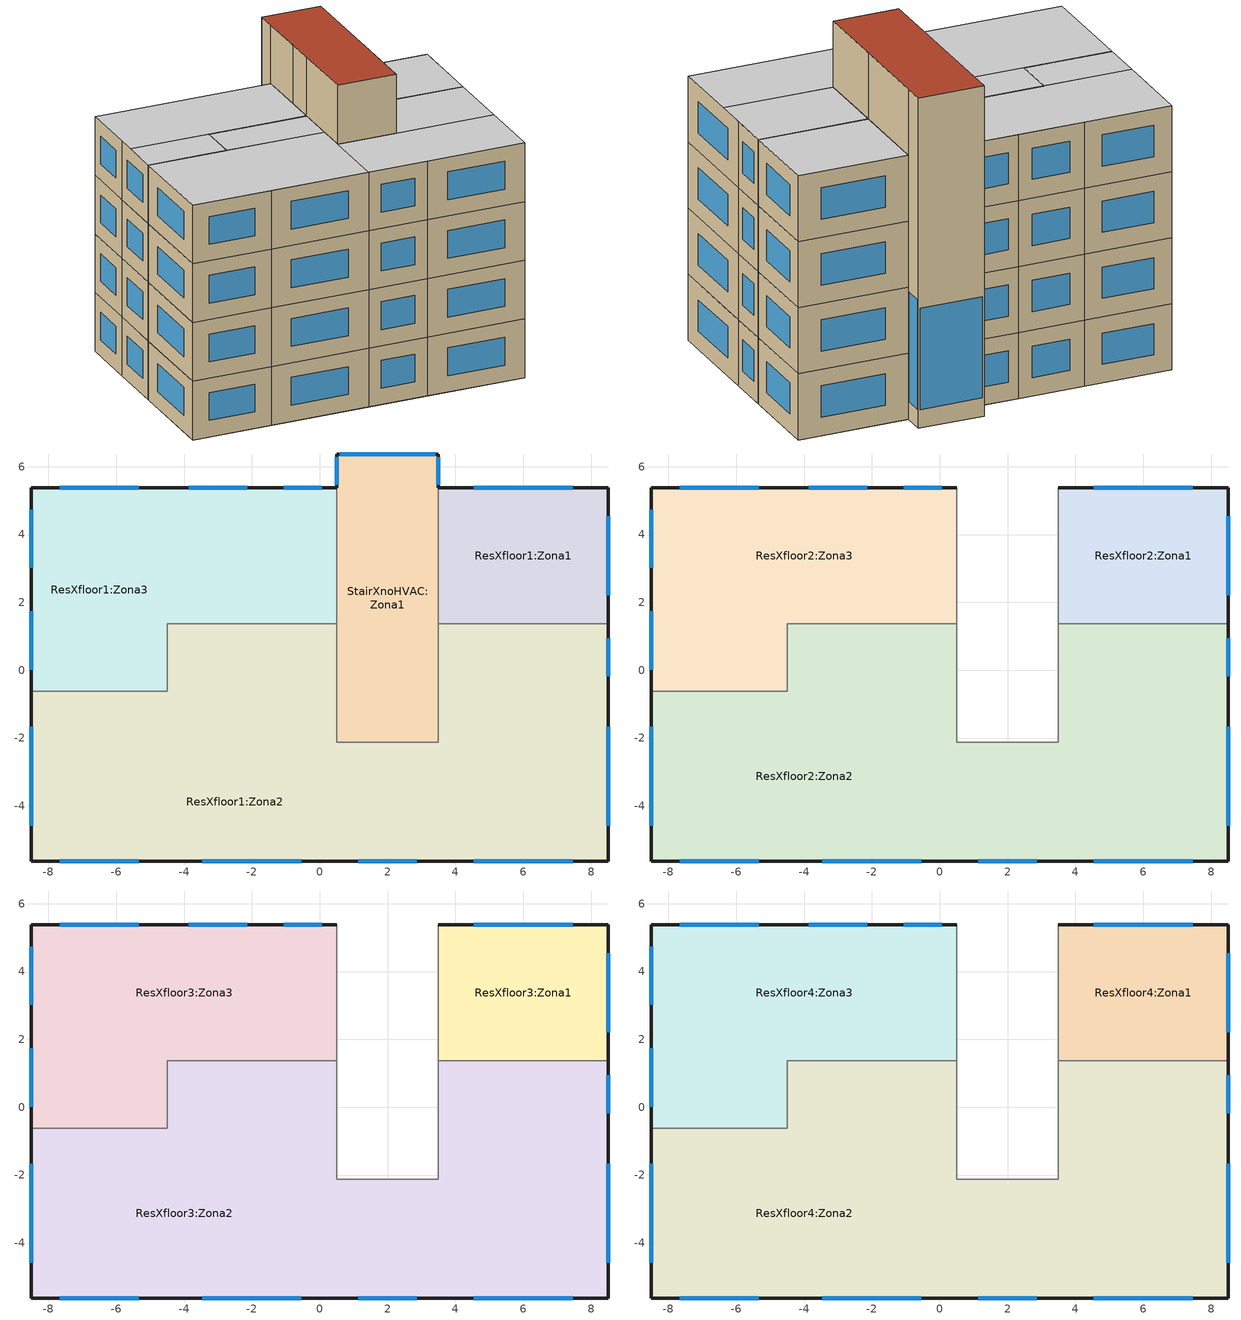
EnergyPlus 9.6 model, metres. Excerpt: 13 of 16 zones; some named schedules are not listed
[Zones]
ResXfloor1:Zona3
 floor adiabatic (Pavimento interno di progetto): 0.5,1.38 -4.5,1.38 -4.5,5.38 0.5,5.38 z0; -4.5,-0.62 -8.5,-0.62 -8.5,5.38 -4.5,5.38 z0
 wall outside (_wall_MOD): 0.5,5.38 -1.5,5.38 -4.5,5.38 -8.5,5.38 -8.5,2.38 -8.5,-0.62 z0:3
 wall to ResXfloor1:Zona2 (115mm single leaf brick (plastered both sides)): -8.5,-0.62 -6,-0.62 -4.5,-0.62 -4.5,1.38 -1.5,1.38 0.5,1.38 z0:3
 wall to StairXnoHVAC:Zona1 (Parete semi-esposta di progetto): 0.5,1.38 0.5,2.88 0.5,5.38 z0:3
 window (Dbl LoE (e2=.1) Clr 6mm/13mm Arg - 1001): 0.06,5.38 -1.06,5.38 / -2.14,5.38 -3.86,5.38 / -5.34,5.38 -7.66,5.38 / -8.5,4.74 -8.5,3.02 / -8.5,1.74 -8.5,0.02 z0.84:2.26
ResXfloor1:Zona2
 floor adiabatic (Pavimento interno di progetto): -4.5,-2.12 -8.5,-2.12 -8.5,-0.62 -4.5,-0.62 z0; 0.5,-2.12 -4.5,-2.12 -4.5,1.38 0.5,1.38 z0; 3.5,-5.62 -8.5,-5.62 -8.5,-2.12 3.5,-2.12 z0; 8.5,-5.62 3.5,-5.62 3.5,1.38 8.5,1.38 z0
 wall outside (_wall_MOD): -8.5,-0.62 -8.5,-5.62 -4.5,-5.62 0.5,-5.62 3.5,-5.62 8.5,-5.62 8.5,-0.62 8.5,1.38 z0:3
 wall to StairXnoHVAC:Zona1 (Parete semi-esposta di progetto): 3.5,1.38 3.5,-2.12 0.5,-2.12 0.5,1.38 z0:3
 wall to ResXfloor1:Zona1 (115mm single leaf brick (plastered both sides)): 8.5,1.38 3.5,1.38 z0:3
 window (Dbl LoE (e2=.1) Clr 6mm/13mm Arg - 1001): -8.5,-1.66 -8.5,-4.58 / -7.66,-5.62 -5.34,-5.62 / -3.46,-5.62 -0.54,-5.62 / 1.14,-5.62 2.86,-5.62 / 4.54,-5.62 7.46,-5.62 / 8.5,-4.58 8.5,-1.66 / 8.5,-0.18 8.5,0.94 z0.84:2.26
StairXnoHVAC:Zona1
 floor adiabatic (Pavimento interno di progetto): 3.5,-2.12 0.5,-2.12 0.5,6.38 3.5,6.38 z0
 wall outside (_wall_MOD): 3.5,5.38 3.5,6.38 0.5,6.38 0.5,5.38 z0:15
 wall to ResXfloor1:Zona1 (Parete semi-esposta di progetto_Rev): 3.5,1.38 3.5,5.38 z0:3
 wall to ResXfloor2:Zona3 (Parete semi-esposta di progetto_Rev): 0.5,5.38 0.5,2.88 0.5,1.38 z3:6
 wall to ResXfloor2:Zona2 (Parete semi-esposta di progetto_Rev): 0.5,1.38 0.5,-2.12 3.5,-2.12 3.5,1.38 z3:6
 wall to ResXfloor2:Zona1 (Parete semi-esposta di progetto_Rev): 3.5,1.38 3.5,5.38 z3:6
 wall to ResXfloor3:Zona3 (Parete semi-esposta di progetto_Rev): 0.5,5.38 0.5,2.88 0.5,1.38 z6:9
 wall to ResXfloor3:Zona2 (Parete semi-esposta di progetto_Rev): 0.5,1.38 0.5,-2.12 3.5,-2.12 3.5,1.38 z6:9
 wall to ResXfloor3:Zona1 (Parete semi-esposta di progetto_Rev): 3.5,1.38 3.5,5.38 z6:9
 wall to ResXfloor4:Zona3 (Parete semi-esposta di progetto_Rev): 0.5,5.38 0.5,2.88 0.5,1.38 z9:12
 wall to ResXfloor4:Zona2 (Parete semi-esposta di progetto_Rev): 0.5,1.38 0.5,-2.12 3.5,-2.12 3.5,1.38 z9:12
 wall to ResXfloor4:Zona1 (Parete semi-esposta di progetto_Rev): 3.5,1.38 3.5,5.38 z9:12
 wall to ResXfloor5:Zona3 (Parete semi-esposta di progetto_Rev): 0.5,5.38 0.5,2.88 0.5,1.38 z12:15
 wall to ResXfloor5:Zona2 (Parete semi-esposta di progetto_Rev): 0.5,1.38 0.5,-2.12 3.5,-2.12 3.5,1.38 z12:15
 wall to ResXfloor5:Zona1 (Parete semi-esposta di progetto_Rev): 3.5,1.38 3.5,5.38 z12:15
 window (Dbl LoE (e2=.1) Clr 6mm/13mm Arg - 1001): 3.5,5.47 3.5,6.28 z0.84:5.82
 window (Sgl Clr 6mm - 1002): 3.4,6.38 0.59,6.38 z0.84:5.43
 window (Trp LoE (e2=e5=.1) Clr 3mm/13mm Arg - 1003): 0.5,6.28 0.5,5.47 z0.84:5.82
 roof outside (_FlatRoof_mod): 0.5,-2.12 3.5,-2.12 3.5,6.38 0.5,6.38 z15
ResXfloor1:Zona1
 floor adiabatic (Pavimento interno di progetto): 8.5,1.38 3.5,1.38 3.5,5.38 8.5,5.38 z0
 wall outside (_wall_MOD): 8.5,1.38 8.5,5.38 3.5,5.38 z0:3
 window (Dbl LoE (e2=.1) Clr 6mm/13mm Arg - 1001): 8.5,2.21 8.5,4.54 / 7.46,5.38 4.54,5.38 z0.84:2.26
ResXfloor2:Zona3
 floor to ResXfloor1:Zona3 (Pavimento interno di progetto_Reversed_Rev): -4.5,-0.62 -8.5,-0.62 -8.5,1.38 -4.5,1.38 z3; 0.5,1.38 -8.5,1.38 -8.5,5.38 0.5,5.38 z3
 wall outside (_wall_MOD): 0.5,5.38 -1.5,5.38 -4.5,5.38 -8.5,5.38 -8.5,2.38 -8.5,-0.62 z3:6
 wall to ResXfloor2:Zona2 (115mm single leaf brick (plastered both sides)): -8.5,-0.62 -6,-0.62 -4.5,-0.62 -4.5,1.38 -1.5,1.38 0.5,1.38 z3:6
 window (Dbl LoE (e2=.1) Clr 6mm/13mm Arg - 1001): 0.06,5.38 -1.06,5.38 / -2.14,5.38 -3.86,5.38 / -5.34,5.38 -7.66,5.38 / -8.5,4.74 -8.5,3.02 / -8.5,1.74 -8.5,0.02 z3.84:5.26
ResXfloor2:Zona2
 floor to ResXfloor1:Zona2 (Pavimento interno di progetto_Reversed_Rev): 8.5,-2.12 3.5,-2.12 3.5,1.38 8.5,1.38 z3; 8.5,-5.62 0.5,-5.62 0.5,-2.12 8.5,-2.12 z3; 0.5,-0.62 -4.5,-0.62 -4.5,1.38 0.5,1.38 z3; 0.5,-5.62 -8.5,-5.62 -8.5,-0.62 0.5,-0.62 z3
 wall outside (_wall_MOD): -8.5,-0.62 -8.5,-5.62 -4.5,-5.62 0.5,-5.62 3.5,-5.62 8.5,-5.62 8.5,-0.62 8.5,1.38 z3:6
 wall to ResXfloor2:Zona1 (115mm single leaf brick (plastered both sides)): 8.5,1.38 3.5,1.38 z3:6
 window (Dbl LoE (e2=.1) Clr 6mm/13mm Arg - 1001): -8.5,-1.66 -8.5,-4.58 / -7.66,-5.62 -5.34,-5.62 / -3.46,-5.62 -0.54,-5.62 / 1.14,-5.62 2.86,-5.62 / 4.54,-5.62 7.46,-5.62 / 8.5,-4.58 8.5,-1.66 / 8.5,-0.18 8.5,0.94 z3.84:5.26
ResXfloor2:Zona1
 floor to ResXfloor1:Zona1 (Pavimento interno di progetto_Reversed_Rev): 8.5,1.38 3.5,1.38 3.5,5.38 8.5,5.38 z3
 wall outside (_wall_MOD): 8.5,1.38 8.5,5.38 3.5,5.38 z3:6
 window (Dbl LoE (e2=.1) Clr 6mm/13mm Arg - 1001): 8.5,2.21 8.5,4.54 / 7.46,5.38 4.54,5.38 z3.84:5.26
ResXfloor3:Zona3
 floor to ResXfloor2:Zona3 (Pavimento interno di progetto_Reversed_Rev): -4.5,-0.62 -8.5,-0.62 -8.5,1.38 -4.5,1.38 z6; 0.5,1.38 -8.5,1.38 -8.5,5.38 0.5,5.38 z6
 wall outside (_wall_MOD): 0.5,5.38 -1.5,5.38 -4.5,5.38 -8.5,5.38 -8.5,2.38 -8.5,-0.62 z6:9
 wall to ResXfloor3:Zona2 (115mm single leaf brick (plastered both sides)): -8.5,-0.62 -6,-0.62 -4.5,-0.62 -4.5,1.38 -1.5,1.38 0.5,1.38 z6:9
 window (Dbl LoE (e2=.1) Clr 6mm/13mm Arg - 1001): 0.06,5.38 -1.06,5.38 / -2.14,5.38 -3.86,5.38 / -5.34,5.38 -7.66,5.38 / -8.5,4.74 -8.5,3.02 / -8.5,1.74 -8.5,0.02 z6.84:8.26
ResXfloor3:Zona2
 floor to ResXfloor2:Zona2 (Pavimento interno di progetto_Reversed_Rev): 8.5,-2.12 3.5,-2.12 3.5,1.38 8.5,1.38 z6; 8.5,-5.62 0.5,-5.62 0.5,-2.12 8.5,-2.12 z6; 0.5,-0.62 -4.5,-0.62 -4.5,1.38 0.5,1.38 z6; 0.5,-5.62 -8.5,-5.62 -8.5,-0.62 0.5,-0.62 z6
 wall outside (_wall_MOD): -8.5,-0.62 -8.5,-5.62 -4.5,-5.62 0.5,-5.62 3.5,-5.62 8.5,-5.62 8.5,-0.62 8.5,1.38 z6:9
 wall to ResXfloor3:Zona1 (115mm single leaf brick (plastered both sides)): 8.5,1.38 3.5,1.38 z6:9
 window (Dbl LoE (e2=.1) Clr 6mm/13mm Arg - 1001): -8.5,-1.66 -8.5,-4.58 / -7.66,-5.62 -5.34,-5.62 / -3.46,-5.62 -0.54,-5.62 / 1.14,-5.62 2.86,-5.62 / 4.54,-5.62 7.46,-5.62 / 8.5,-4.58 8.5,-1.66 / 8.5,-0.18 8.5,0.94 z6.84:8.26
ResXfloor3:Zona1
 floor to ResXfloor2:Zona1 (Pavimento interno di progetto_Reversed_Rev): 8.5,1.38 3.5,1.38 3.5,5.38 8.5,5.38 z6
 wall outside (_wall_MOD): 8.5,1.38 8.5,5.38 3.5,5.38 z6:9
 window (Dbl LoE (e2=.1) Clr 6mm/13mm Arg - 1001): 8.5,2.21 8.5,4.54 / 7.46,5.38 4.54,5.38 z6.84:8.26
ResXfloor4:Zona3
 floor to ResXfloor3:Zona3 (Pavimento interno di progetto_Reversed_Rev): -4.5,-0.62 -8.5,-0.62 -8.5,1.38 -4.5,1.38 z9; 0.5,1.38 -8.5,1.38 -8.5,5.38 0.5,5.38 z9
 wall outside (_wall_MOD): 0.5,5.38 -1.5,5.38 -4.5,5.38 -8.5,5.38 -8.5,2.38 -8.5,-0.62 z9:12
 wall to ResXfloor4:Zona2 (115mm single leaf brick (plastered both sides)): -8.5,-0.62 -6,-0.62 -4.5,-0.62 -4.5,1.38 -1.5,1.38 0.5,1.38 z9:12
 window (Dbl LoE (e2=.1) Clr 6mm/13mm Arg - 1001): 0.06,5.38 -1.06,5.38 / -2.14,5.38 -3.86,5.38 / -5.34,5.38 -7.66,5.38 / -8.5,4.74 -8.5,3.02 / -8.5,1.74 -8.5,0.02 z9.84:11.26
 ceiling to ResXfloor5:Zona3 (Pavimento interno di progetto_Reversed): -8.5,-0.62 -4.5,-0.62 -4.5,1.38 -8.5,1.38 z12; -8.5,1.38 0.5,1.38 0.5,5.38 -8.5,5.38 z12
ResXfloor4:Zona2
 floor to ResXfloor3:Zona2 (Pavimento interno di progetto_Reversed_Rev): 8.5,-2.12 3.5,-2.12 3.5,1.38 8.5,1.38 z9; 8.5,-5.62 0.5,-5.62 0.5,-2.12 8.5,-2.12 z9; 0.5,-0.62 -4.5,-0.62 -4.5,1.38 0.5,1.38 z9; 0.5,-5.62 -8.5,-5.62 -8.5,-0.62 0.5,-0.62 z9
 wall outside (_wall_MOD): -8.5,-0.62 -8.5,-5.62 -4.5,-5.62 0.5,-5.62 3.5,-5.62 8.5,-5.62 8.5,-0.62 8.5,1.38 z9:12
 wall to ResXfloor4:Zona1 (115mm single leaf brick (plastered both sides)): 8.5,1.38 3.5,1.38 z9:12
 window (Dbl LoE (e2=.1) Clr 6mm/13mm Arg - 1001): -8.5,-1.66 -8.5,-4.58 / -7.66,-5.62 -5.34,-5.62 / -3.46,-5.62 -0.54,-5.62 / 1.14,-5.62 2.86,-5.62 / 4.54,-5.62 7.46,-5.62 / 8.5,-4.58 8.5,-1.66 / 8.5,-0.18 8.5,0.94 z9.84:11.26
 ceiling to ResXfloor5:Zona2 (Pavimento interno di progetto_Reversed): 3.5,-2.12 8.5,-2.12 8.5,1.38 3.5,1.38 z12; 0.5,-5.62 8.5,-5.62 8.5,-2.12 0.5,-2.12 z12; -4.5,-0.62 0.5,-0.62 0.5,1.38 -4.5,1.38 z12; -8.5,-5.62 0.5,-5.62 0.5,-0.62 -8.5,-0.62 z12
ResXfloor4:Zona1
 floor to ResXfloor3:Zona1 (Pavimento interno di progetto_Reversed_Rev): 8.5,1.38 3.5,1.38 3.5,5.38 8.5,5.38 z9
 wall outside (_wall_MOD): 8.5,1.38 8.5,5.38 3.5,5.38 z9:12
 window (Dbl LoE (e2=.1) Clr 6mm/13mm Arg - 1001): 8.5,2.21 8.5,4.54 / 7.46,5.38 4.54,5.38 z9.84:11.26
 ceiling to ResXfloor5:Zona1 (Pavimento interno di progetto_Reversed): 3.5,1.38 8.5,1.38 8.5,5.38 3.5,5.38 z12
shading: 0.5,5.38 3.5,5.38 3.5,6.38 0.5,6.38 z0; -8.5,-5.62 8.5,-5.62 8.5,5.38 -8.5,5.38 z0
[Site:Location]
Senza titolo (01-01:31-12)  (01-01:31-12): Latitude {deg}=45.22; Longitude {deg}=7.65; Time Zone {hr}=1; Elevation {m}=287
[Site:GroundTemperature:BuildingSurface]
18, 18, 18, 18, 18, 18, 18, 18, 18, 18, 18, 18
[Site:GroundTemperature:Deep]
14, 14, 14, 14, 14, 14, 14, 14, 14, 14, 14, 14
[Site:GroundTemperature:Shallow]
14, 14, 14, 14, 14, 14, 14, 14, 14, 14, 14, 14
[Site:GroundTemperature:FCfactorMethod]
1.99, 1.11, 2.67, 5.12, 11.52, 16.46, 19.79, 20.81, 19.08, 15.24, 10.12, 5.36
[Site:GroundReflectance]
0.2, 0.2, 0.2, 0.2, 0.2, 0.2, 0.2, 0.2, 0.2, 0.2, 0.2, 0.2
[Site:GroundReflectance:SnowModifier]
2, 2
[SizingPeriod:DesignDay] Day of Month=15; Day Type=SummerDesignDay; Humidity Condition Type=WetBulb; Barometric Pressure {Pa}=97924.4; Wind Speed {m/s}=0; Wind Direction {deg}=0; Rain Indicator=No; Snow Indicator=No; Daylight Saving Time Indicator=Yes; Solar Model Indicator=ASHRAEClearSky; Sky Clearness=0.98
Name | Month | Maximum Dry-Bulb Temperature {C} | Daily Dry-Bulb Temperature Range {deltaC} | Wetbulb or DewPoint at Maximum Dry-Bulb {C}
Summer Design Day in Senza titolo (01-01:31-12) Giu | 6 | 31.8 | 11.1 | 22.9
Summer Design Day in Senza titolo (01-01:31-12) Lug | 7 | 32.1 | 11 | 22.8
Summer Design Day in Senza titolo (01-01:31-12) Ago | 8 | 32.8 | 11.5 | 23.5
Summer Design Day in Senza titolo (01-01:31-12) Set | 9 | 29 | 11.5 | 20.2
[Building]
Building: North Axis {deg}=0; Terrain=Suburbs; Loads Convergence Tolerance Value {W}=.04; Temperature Convergence Tolerance Value {deltaC}=.4; Solar Distribution=FullExterior; Maximum Number of Warmup Days=25; Minimum Number of Warmup Days=6
[Material:NoMass]
9_RVAL_4: Roughness=Rough; Thermal Resistance {m2-K/W}=.18; Thermal Absorptance=0.9; Solar Absorptance=0.7; Visible Absorptance=0.7
[Construction]
Pavimento interno di progetto; Pavimento interno di progetto_Reversed; Pavimento interno di progetto_Reversed_Rev; Massa interna di progetto: Cast Concrete (Dense)_.1
115mm single leaf brick (plastered both sides): Gypsum Plastering_.013, Brickwork Inner_.115, Gypsum Plastering_.013
Parete semi-esposta di progetto: Brickwork Outer_.1, XPS Extruded Polystyrene  - CO2 Blowing_.0795, Concrete Block (Medium)_.1, Gypsum Plastering_.013
Parete semi-esposta di progetto_Rev: Gypsum Plastering_.013, Concrete Block (Medium)_.1, XPS Extruded Polystyrene  - CO2 Blowing_.0795, Brickwork Outer_.1
_wall_MOD: Cement/plaster/mortar - cement plaster sand aggregate_.015, _Insulation_.0001, Brick_.06, 9_RVAL_4, Concrete Block (Medium)_.13, Gypsum Plastering_.015
_FlatRoof_mod: Asphalt 1_.01, MW Glass Wool (rolls)_.0001, Cement/plaster/mortar - cement plaster_.04, Concrete cast - dense reinforced_.2, Plasterboard_.013
Dbl LoE (e2=.1) Clr 6mm/13mm Arg - 1001: 42, 1004, 3
Dbl LoE (e2=.1) Clr 6mm/13mm Arg - 2001: 20002, 42, 1004, 3
Sgl Clr 6mm - 1002: 3
Trp LoE (e2=e5=.1) Clr 3mm/13mm Arg - 1003: 40, 1004, 2, 1004, 41
Trp LoE (e2=e5=.1) Clr 3mm/13mm Arg - 2003: 40, 1004, 2, 1004, 41, 20002
[WindowMaterial:Gas]
1004: Gas Type=Argon; Thickness {m}=.013
[WindowMaterial:Glazing] Optical Data Type=SpectralAverage; Infrared Transmittance at Normal Incidence=0; Conductivity {W/m-K}=.9; Dirt Correction Factor for Solar and Visible Transmittance=1
Name | Thickness {m} | Solar Transmittance at Normal Incidence | Front Side Solar Reflectance at Normal Incidence | Back Side Solar Reflectance at Normal Incidence | Visible Transmittance at Normal Incidence | Front Side Visible Reflectance at Normal Incidence | Back Side Visible Reflectance at Normal Incidence | Front Side Infrared Hemispherical Emissivity | Back Side Infrared Hemispherical Emissivity
2 | .003 | .837 | .075 | .075 | .898 | .081 | .081 | .84 | .84
3 | .006 | .775 | .071 | .071 | .881 | .08 | .08 | .84 | .84
40 | .003 | .63 | .19 | .22 | .85 | .056 | .079 | .84 | .1
41 | .003 | .63 | .22 | .19 | .85 | .079 | .056 | .1 | .84
42 | .006 | .6 | .17 | .22 | .84 | .055 | .078 | .84 | .1
[WindowMaterial:Blind]
20002: Slat Orientation=Horizontal; Slat Width {m}=0.025; Slat Separation {m}=0.01875; Slat Thickness {m}=0.001; Slat Angle {deg}=45; Slat Conductivity {W/m-K}=0.9; Slat Beam Solar Transmittance=0; Front Side Slat Beam Solar Reflectance=0.5; Back Side Slat Beam Solar Reflectance=0.5; Slat Diffuse Solar Transmittance=0; Front Side Slat Diffuse Solar Reflectance=0.5; Back Side Slat Diffuse Solar Reflectance=0.5; Slat Beam Visible Transmittance=0; Front Side Slat Beam Visible Reflectance=0.5; Back Side Slat Beam Visible Reflectance=0.5; Slat Diffuse Visible Transmittance=0; Front Side Slat Diffuse Visible Reflectance=0.5; Back Side Slat Diffuse Visible Reflectance=0.5; Slat Infrared Hemispherical Transmittance=0; Front Side Slat Infrared Hemispherical Emissivity=0.9; Back Side Slat Infrared Hemispherical Emissivity=0.9; Blind to Glass Distance {m}=0.05; Blind Top Opening Multiplier=0.5; Blind Bottom Opening Multiplier=0.5; Blind Left Side Opening Multiplier=0.5; Blind Right Side Opening Multiplier=0.5; Minimum Slat Angle {deg}=0; Maximum Slat Angle {deg}=180
[Material] Roughness=Rough
Name | Thickness {m} | Conductivity {W/m-K} | Density {kg/m3} | Specific Heat {J/kg-K} | Thermal Absorptance | Solar Absorptance | Visible Absorptance
Cast Concrete (Dense)_.1 | .1 | 1.4 | 2100 | 840 | 0.9 | 0.6 | 0.6
Gypsum Plastering_.013 | .013 | 0.4 | 1000 | 1000 | 0.9 | 0.5 | 0.5
Brickwork Inner_.115 | .115 | 0.62 | 1700 | 800 | 0.9 | 0.7 | 0.7
Brickwork Outer_.1 | .1 | 0.84 | 1700 | 800 | 0.9 | 0.7 | 0.7
XPS Extruded Polystyrene  - CO2 Blowing_.0795 | .0795 | 0.034 | 35 | 1400 | 0.9 | 0.6 | 0.6
Concrete Block (Medium)_.1 | .1 | 0.51 | 1400 | 1000 | 0.9 | 0.6 | 0.6
Cement/plaster/mortar - cement plaster sand aggregate_.015 | .015 | 0.72 | 1860 | 840 | 0.9 | 0.6 | 0.6
_Insulation_.0001 | .0001 | .04 | 15 | 1400 | .9 | .6 | .6
Brick_.06 | .06 | 0.72 | 1920 | 840 | 0.9 | 0.6 | 0.6
Concrete Block (Medium)_.13 | .13 | 0.51 | 1400 | 1000 | 0.9 | 0.6 | 0.6
Gypsum Plastering_.015 | .015 | 0.4 | 1000 | 1000 | 0.9 | 0.5 | 0.5
Asphalt 1_.01 | .01 | 0.7 | 2100 | 1000 | 0.9 | 0.85 | 0.9
MW Glass Wool (rolls)_.0001 | .0001 | 0.04 | 12 | 840 | 0.9 | 0.6 | 0.6
Cement/plaster/mortar - cement plaster_.04 | .04 | 0.72 | 1760 | 840 | 0.9 | 0.6 | 0.6
Concrete cast - dense reinforced_.2 | .2 | 1.9 | 2300 | 840 | 0.9 | 0.6 | 0.6
Plasterboard_.013 | .013 | 0.25 | 2800 | 896 | 0.9 | 0.5 | 0.5
[WindowShadingControl] Schedule=Summer (Northern Hemisphere); Shading Control Is Scheduled=Yes; Glare Control Is Active=No; Type of Slat Angle Control for Blinds=FixedSlatAngle; Multiple Surface Control Type=Group
Name | Zone | Shading Type | Construction with Shading | Shading Control Type | Setpoint {W/m2, W or deg C} | Setpoint 2 {W/m2 or deg C} | Fenestration Surface 1 | Fenestration Surface 2 | Fenestration Surface 3 | Fenestration Surface 4 | Fenestration Surface 5 | Fenestration Surface 6 | Fenestration Surface 7
11001 | ResXfloor1:Zona3 | ExteriorBlind | Dbl LoE (e2=.1) Clr 6mm/13mm Arg - 2001 | OnIfHighOutdoorAirTempAndHighHorizontalSolar | 24 | 120 | ResXfloor1:Zona3_Wall_7_0_0_0_0_0_Win | ResXfloor1:Zona3_Wall_8_0_0_0_0_0_Win | ResXfloor1:Zona3_Wall_9_0_0_0_0_0_Win | ResXfloor1:Zona3_Wall_10_0_0_0_0_0_Win | ResXfloor1:Zona3_Wall_11_0_0_0_0_0_Win
21001 | ResXfloor1:Zona2 | ExteriorBlind | Dbl LoE (e2=.1) Clr 6mm/13mm Arg - 2001 | OnIfHighOutdoorAirTempAndHighHorizontalSolar | 24 | 120 | ResXfloor1:Zona2_Wall_8_0_0_0_0_0_Win | ResXfloor1:Zona2_Wall_9_0_0_0_0_0_Win | ResXfloor1:Zona2_Wall_10_0_0_0_0_0_Win | ResXfloor1:Zona2_Wall_11_0_0_0_0_0_Win | ResXfloor1:Zona2_Wall_12_0_0_0_0_0_Win | ResXfloor1:Zona2_Wall_13_0_0_0_0_0_Win | ResXfloor1:Zona2_Wall_14_0_0_0_0_0_Win
31001 | ResXfloor1:Zona1 | ExteriorBlind | Dbl LoE (e2=.1) Clr 6mm/13mm Arg - 2001 | OnIfHighOutdoorAirTempAndHighHorizontalSolar | 24 | 120 | ResXfloor1:Zona1_Wall_2_0_0_0_0_0_Win | ResXfloor1:Zona1_Wall_3_0_0_0_0_0_Win
41001 | ResXfloor2:Zona3 | ExteriorBlind | Dbl LoE (e2=.1) Clr 6mm/13mm Arg - 2001 | OnIfHighOutdoorAirTempAndHighHorizontalSolar | 24 | 120 | ResXfloor2:Zona3_Wall_7_0_0_0_0_0_Win | ResXfloor2:Zona3_Wall_8_0_0_0_0_0_Win | ResXfloor2:Zona3_Wall_9_0_0_0_0_0_Win | ResXfloor2:Zona3_Wall_10_0_0_0_0_0_Win | ResXfloor2:Zona3_Wall_11_0_0_0_0_0_Win
51001 | ResXfloor2:Zona2 | ExteriorBlind | Dbl LoE (e2=.1) Clr 6mm/13mm Arg - 2001 | OnIfHighOutdoorAirTempAndHighHorizontalSolar | 24 | 120 | ResXfloor2:Zona2_Wall_8_0_0_0_0_0_Win | ResXfloor2:Zona2_Wall_9_0_0_0_0_0_Win | ResXfloor2:Zona2_Wall_10_0_0_0_0_0_Win | ResXfloor2:Zona2_Wall_11_0_0_0_0_0_Win | ResXfloor2:Zona2_Wall_12_0_0_0_0_0_Win | ResXfloor2:Zona2_Wall_13_0_0_0_0_0_Win | ResXfloor2:Zona2_Wall_14_0_0_0_0_0_Win
61001 | ResXfloor2:Zona1 | ExteriorBlind | Dbl LoE (e2=.1) Clr 6mm/13mm Arg - 2001 | OnIfHighOutdoorAirTempAndHighHorizontalSolar | 24 | 120 | ResXfloor2:Zona1_Wall_2_0_0_0_0_0_Win | ResXfloor2:Zona1_Wall_3_0_0_0_0_0_Win
71001 | ResXfloor3:Zona3 | ExteriorBlind | Dbl LoE (e2=.1) Clr 6mm/13mm Arg - 2001 | OnIfHighOutdoorAirTempAndHighHorizontalSolar | 24 | 120 | ResXfloor3:Zona3_Wall_7_0_0_0_0_0_Win | ResXfloor3:Zona3_Wall_8_0_0_0_0_0_Win | ResXfloor3:Zona3_Wall_9_0_0_0_0_0_Win | ResXfloor3:Zona3_Wall_10_0_0_0_0_0_Win | ResXfloor3:Zona3_Wall_11_0_0_0_0_0_Win
81001 | ResXfloor3:Zona2 | ExteriorBlind | Dbl LoE (e2=.1) Clr 6mm/13mm Arg - 2001 | OnIfHighOutdoorAirTempAndHighHorizontalSolar | 24 | 120 | ResXfloor3:Zona2_Wall_8_0_0_0_0_0_Win | ResXfloor3:Zona2_Wall_9_0_0_0_0_0_Win | ResXfloor3:Zona2_Wall_10_0_0_0_0_0_Win | ResXfloor3:Zona2_Wall_11_0_0_0_0_0_Win | ResXfloor3:Zona2_Wall_12_0_0_0_0_0_Win | ResXfloor3:Zona2_Wall_13_0_0_0_0_0_Win | ResXfloor3:Zona2_Wall_14_0_0_0_0_0_Win
91001 | ResXfloor3:Zona1 | ExteriorBlind | Dbl LoE (e2=.1) Clr 6mm/13mm Arg - 2001 | OnIfHighOutdoorAirTempAndHighHorizontalSolar | 24 | 120 | ResXfloor3:Zona1_Wall_2_0_0_0_0_0_Win | ResXfloor3:Zona1_Wall_3_0_0_0_0_0_Win
101001 | ResXfloor4:Zona3 | ExteriorBlind | Dbl LoE (e2=.1) Clr 6mm/13mm Arg - 2001 | OnIfHighOutdoorAirTempAndHighHorizontalSolar | 24 | 120 | ResXfloor4:Zona3_Wall_7_0_0_0_0_0_Win | ResXfloor4:Zona3_Wall_8_0_0_0_0_0_Win | ResXfloor4:Zona3_Wall_9_0_0_0_0_0_Win | ResXfloor4:Zona3_Wall_10_0_0_0_0_0_Win | ResXfloor4:Zona3_Wall_11_0_0_0_0_0_Win
111001 | ResXfloor4:Zona2 | ExteriorBlind | Dbl LoE (e2=.1) Clr 6mm/13mm Arg - 2001 | OnIfHighOutdoorAirTempAndHighHorizontalSolar | 24 | 120 | ResXfloor4:Zona2_Wall_8_0_0_0_0_0_Win | ResXfloor4:Zona2_Wall_9_0_0_0_0_0_Win | ResXfloor4:Zona2_Wall_10_0_0_0_0_0_Win | ResXfloor4:Zona2_Wall_11_0_0_0_0_0_Win | ResXfloor4:Zona2_Wall_12_0_0_0_0_0_Win | ResXfloor4:Zona2_Wall_13_0_0_0_0_0_Win | ResXfloor4:Zona2_Wall_14_0_0_0_0_0_Win
121001 | ResXfloor4:Zona1 | ExteriorBlind | Dbl LoE (e2=.1) Clr 6mm/13mm Arg - 2001 | OnIfHighOutdoorAirTempAndHighHorizontalSolar | 24 | 120 | ResXfloor4:Zona1_Wall_2_0_0_0_0_0_Win | ResXfloor4:Zona1_Wall_3_0_0_0_0_0_Win
161001 | StairXnoHVAC:Zona1 | ExteriorBlind | Dbl LoE (e2=.1) Clr 6mm/13mm Arg - 2001 | OnIfHighOutdoorAirTempAndHighHorizontalSolar | 24 | 120 | StairXnoHVAC:Zona1_Wall_2_0_0_0_0_0_Win
11003 | StairXnoHVAC:Zona1 | InteriorBlind | Trp LoE (e2=e5=.1) Clr 3mm/13mm Arg - 2003 | OnIfScheduleAllows |  | 0 | StairXnoHVAC:Zona1_Wall_4_0_0_0_0_0_Win
[Zone] Type=1; Multiplier=1; Zone Inside Convection Algorithm=TARP
Name | Volume {m3} | Floor Area {m2} | Part of Total Floor Area
ResXfloor1:Zona3; ResXfloor2:Zona3; ResXfloor3:Zona3; ResXfloor4:Zona3 | 131.9602 | 43.9867 | Yes
ResXfloor1:Zona2; ResXfloor2:Zona2; ResXfloor3:Zona2; ResXfloor4:Zona2 | 301.5398 | 100.5133 | Yes
ResXfloor1:Zona1; ResXfloor2:Zona1; ResXfloor3:Zona1; ResXfloor4:Zona1 | 60 | 20 | Yes
StairXnoHVAC:Zona1 | 382.5 | 25.5 | No
[ZoneContaminantSourceAndSink:Generic:Constant] Design Generation Rate {m3/s}=.000001; Design Removal Coefficient {m3/s}=0
Name | Zone | Generation Schedule | Removal Schedule
ResXfloor1:Zona3 Contaminant | ResXfloor1:Zona3 | _EN16798-1_RES_OCC | _EN16798-1_RES_OCC
ResXfloor1:Zona2 Contaminant | ResXfloor1:Zona2 | _EN16798-1_RES_OCC | _EN16798-1_RES_OCC
ResXfloor1:Zona1 Contaminant | ResXfloor1:Zona1 | _EN16798-1_RES_OCC | _EN16798-1_RES_OCC
ResXfloor2:Zona3 Contaminant | ResXfloor2:Zona3 | _EN16798-1_RES_OCC | _EN16798-1_RES_OCC
ResXfloor2:Zona2 Contaminant | ResXfloor2:Zona2 | _EN16798-1_RES_OCC | _EN16798-1_RES_OCC
ResXfloor2:Zona1 Contaminant | ResXfloor2:Zona1 | _EN16798-1_RES_OCC | _EN16798-1_RES_OCC
ResXfloor3:Zona3 Contaminant | ResXfloor3:Zona3 | _EN16798-1_RES_OCC | _EN16798-1_RES_OCC
ResXfloor3:Zona2 Contaminant | ResXfloor3:Zona2 | _EN16798-1_RES_OCC | _EN16798-1_RES_OCC
ResXfloor3:Zona1 Contaminant | ResXfloor3:Zona1 | _EN16798-1_RES_OCC | _EN16798-1_RES_OCC
ResXfloor4:Zona3 Contaminant | ResXfloor4:Zona3 | _EN16798-1_RES_OCC | _EN16798-1_RES_OCC
ResXfloor4:Zona2 Contaminant | ResXfloor4:Zona2 | _EN16798-1_RES_OCC | _EN16798-1_RES_OCC
ResXfloor4:Zona1 Contaminant | ResXfloor4:Zona1 | _EN16798-1_RES_OCC | _EN16798-1_RES_OCC
StairXnoHVAC:Zona1 Contaminant | StairXnoHVAC:Zona1 | Off 24/7 | Off 24/7
[PEOPLE] Number of People Schedule=_EN16798-1_RES_OCC; Number of People Calculation Method=People/Area; People per Floor Area {person/m2}=.0188; Fraction Radiant=.3; Sensible Heat Fraction=AutoCalculate; Carbon Dioxide Generation Rate {m3/s-W}=3.82e-08; Enable ASHRAE 55 Comfort Warnings=No; Mean Radiant Temperature Calculation Type=ZoneAveraged; Work Efficiency Schedule=Work efficiency; Clothing Insulation Calculation Method=ClothingInsulationSchedule; Air Velocity Schedule=Default Air Velocity for Comfort Calculations; Thermal Comfort Model 1 Type=Fanger; Thermal Comfort Model 2 Type=AdaptiveCEN15251
Name | Zone or ZoneList or Space or SpaceList | Activity Level Schedule | Clothing Insulation Schedule
People ResXfloor1:Zona3 | ResXfloor1:Zona3 | Activity Schedule 1229 | Clothing Schedule 1229
People ResXfloor1:Zona2 | ResXfloor1:Zona2 | Activity Schedule 1244 | Clothing Schedule 1244
People ResXfloor1:Zona1 | ResXfloor1:Zona1 | Activity Schedule 1263 | Clothing Schedule 1263
People ResXfloor2:Zona3 | ResXfloor2:Zona3 | Activity Schedule 1302 | Clothing Schedule 1302
People ResXfloor2:Zona2 | ResXfloor2:Zona2 | Activity Schedule 1317 | Clothing Schedule 1317
People ResXfloor2:Zona1 | ResXfloor2:Zona1 | Activity Schedule 1336 | Clothing Schedule 1336
People ResXfloor3:Zona3 | ResXfloor3:Zona3 | Activity Schedule 1375 | Clothing Schedule 1375
People ResXfloor3:Zona2 | ResXfloor3:Zona2 | Activity Schedule 1390 | Clothing Schedule 1390
People ResXfloor3:Zona1 | ResXfloor3:Zona1 | Activity Schedule 1409 | Clothing Schedule 1409
People ResXfloor4:Zona3 | ResXfloor4:Zona3 | Activity Schedule 1448 | Clothing Schedule 1448
People ResXfloor4:Zona2 | ResXfloor4:Zona2 | Activity Schedule 1463 | Clothing Schedule 1463
People ResXfloor4:Zona1 | ResXfloor4:Zona1 | Activity Schedule 1482 | Clothing Schedule 1482
[Lights] Schedule=_EN16798-1_RES_light; Design Level Calculation Method=Watts/Area; Watts per Zone Floor Area {W/m2}=3; Return Air Fraction=0; Fraction Radiant=.42; Fraction Visible=.18; Fraction Replaceable=1
Name | Zone or ZoneList or Space or SpaceList
ResXfloor1:Zona3 General lighting | ResXfloor1:Zona3
ResXfloor1:Zona2 General lighting | ResXfloor1:Zona2
ResXfloor1:Zona1 General lighting | ResXfloor1:Zona1
ResXfloor2:Zona3 General lighting | ResXfloor2:Zona3
ResXfloor2:Zona2 General lighting | ResXfloor2:Zona2
ResXfloor2:Zona1 General lighting | ResXfloor2:Zona1
ResXfloor3:Zona3 General lighting | ResXfloor3:Zona3
ResXfloor3:Zona2 General lighting | ResXfloor3:Zona2
ResXfloor3:Zona1 General lighting | ResXfloor3:Zona1
ResXfloor4:Zona3 General lighting | ResXfloor4:Zona3
ResXfloor4:Zona2 General lighting | ResXfloor4:Zona2
ResXfloor4:Zona1 General lighting | ResXfloor4:Zona1
[OtherEquipment] Fuel Type=Electricity; Schedule=_EN16798-1_RES_Appliances; Design Level Calculation Method=Watts/Area; Power per Zone Floor Area {W/m2}=3; Fraction Latent=0; Fraction Radiant=.2; Fraction Lost=0; Carbon Dioxide Generation Rate {m3/s-W}=0
Name | Zone or ZoneList or Space or SpaceList
ResXfloor1:Zona3 Miscellaneous gain | ResXfloor1:Zona3
ResXfloor1:Zona2 Miscellaneous gain | ResXfloor1:Zona2
ResXfloor1:Zona1 Miscellaneous gain | ResXfloor1:Zona1
ResXfloor2:Zona3 Miscellaneous gain | ResXfloor2:Zona3
ResXfloor2:Zona2 Miscellaneous gain | ResXfloor2:Zona2
ResXfloor2:Zona1 Miscellaneous gain | ResXfloor2:Zona1
ResXfloor3:Zona3 Miscellaneous gain | ResXfloor3:Zona3
ResXfloor3:Zona2 Miscellaneous gain | ResXfloor3:Zona2
ResXfloor3:Zona1 Miscellaneous gain | ResXfloor3:Zona1
ResXfloor4:Zona3 Miscellaneous gain | ResXfloor4:Zona3
ResXfloor4:Zona2 Miscellaneous gain | ResXfloor4:Zona2
ResXfloor4:Zona1 Miscellaneous gain | ResXfloor4:Zona1
[WaterUse:Equipment] Flow Rate Fraction Schedule=_EN16798-1_RES_OCC
Name | Peak Flow Rate {m3/s} | Target Temperature Schedule | Hot Water Supply Temperature Schedule | Cold Water Supply Temperature Schedule | Zone
DHW ResXfloor1:Zona3 | 4.22949e-07 | DHW Supply Temperature ResXfloor1:Zona3 | DHW Supply Temperature ResXfloor1:Zona3 | DHW Mains Temperature ResXfloor1:Zona3 | ResXfloor1:Zona3
DHW ResXfloor1:Zona2 | 9.66474e-07 | DHW Supply Temperature ResXfloor1:Zona2 | DHW Supply Temperature ResXfloor1:Zona2 | DHW Mains Temperature ResXfloor1:Zona2 | ResXfloor1:Zona2
DHW ResXfloor1:Zona1 | 1.92308e-07 | DHW Supply Temperature ResXfloor1:Zona1 | DHW Supply Temperature ResXfloor1:Zona1 | DHW Mains Temperature ResXfloor1:Zona1 | ResXfloor1:Zona1
DHW ResXfloor2:Zona3 | 4.22949e-07 | DHW Supply Temperature ResXfloor2:Zona3 | DHW Supply Temperature ResXfloor2:Zona3 | DHW Mains Temperature ResXfloor2:Zona3 | ResXfloor2:Zona3
DHW ResXfloor2:Zona2 | 9.66474e-07 | DHW Supply Temperature ResXfloor2:Zona2 | DHW Supply Temperature ResXfloor2:Zona2 | DHW Mains Temperature ResXfloor2:Zona2 | ResXfloor2:Zona2
DHW ResXfloor2:Zona1 | 1.92308e-07 | DHW Supply Temperature ResXfloor2:Zona1 | DHW Supply Temperature ResXfloor2:Zona1 | DHW Mains Temperature ResXfloor2:Zona1 | ResXfloor2:Zona1
DHW ResXfloor3:Zona3 | 4.22949e-07 | DHW Supply Temperature ResXfloor3:Zona3 | DHW Supply Temperature ResXfloor3:Zona3 | DHW Mains Temperature ResXfloor3:Zona3 | ResXfloor3:Zona3
DHW ResXfloor3:Zona2 | 9.66474e-07 | DHW Supply Temperature ResXfloor3:Zona2 | DHW Supply Temperature ResXfloor3:Zona2 | DHW Mains Temperature ResXfloor3:Zona2 | ResXfloor3:Zona2
DHW ResXfloor3:Zona1 | 1.92308e-07 | DHW Supply Temperature ResXfloor3:Zona1 | DHW Supply Temperature ResXfloor3:Zona1 | DHW Mains Temperature ResXfloor3:Zona1 | ResXfloor3:Zona1
DHW ResXfloor4:Zona3 | 4.22949e-07 | DHW Supply Temperature ResXfloor4:Zona3 | DHW Supply Temperature ResXfloor4:Zona3 | DHW Mains Temperature ResXfloor4:Zona3 | ResXfloor4:Zona3
DHW ResXfloor4:Zona2 | 9.66474e-07 | DHW Supply Temperature ResXfloor4:Zona2 | DHW Supply Temperature ResXfloor4:Zona2 | DHW Mains Temperature ResXfloor4:Zona2 | ResXfloor4:Zona2
DHW ResXfloor4:Zona1 | 1.92308e-07 | DHW Supply Temperature ResXfloor4:Zona1 | DHW Supply Temperature ResXfloor4:Zona1 | DHW Mains Temperature ResXfloor4:Zona1 | ResXfloor4:Zona1
[Daylighting:Controls] Daylighting Method=SplitFlux; Availability Schedule=On; Lighting Control Type=Continuous; Minimum Input Power Fraction for Continuous or ContinuousOff Dimming Control=.1; Minimum Light Output Fraction for Continuous or ContinuousOff Dimming Control=0.1; Number of Stepped Control Steps=1; Probability Lighting will be Reset When Needed in Manual Stepped Control=1; Glare Calculation Azimuth Angle of View Direction Clockwise from Zone y-Axis {deg}=0; Maximum Allowable Discomfort Glare Index=22; DElight Gridding Resolution {m2}=1; Fraction of Lights Controlled by Reference Point 1=1; Illuminance Setpoint at Reference Point 1 {lux}=100
Name | Zone or Space | Glare Calculation Daylighting Reference Point | Daylighting Reference Point 1
ResXfloor1:Zona3 | ResXfloor1:Zona3 | ResXfloor1:Zona3 Ref Point 1 | ResXfloor1:Zona3 Ref Point 1
ResXfloor1:Zona2 | ResXfloor1:Zona2 | ResXfloor1:Zona2 Ref Point 1 | ResXfloor1:Zona2 Ref Point 1
ResXfloor1:Zona1 | ResXfloor1:Zona1 | ResXfloor1:Zona1 Ref Point 1 | ResXfloor1:Zona1 Ref Point 1
ResXfloor2:Zona3 | ResXfloor2:Zona3 | ResXfloor2:Zona3 Ref Point 1 | ResXfloor2:Zona3 Ref Point 1
ResXfloor2:Zona2 | ResXfloor2:Zona2 | ResXfloor2:Zona2 Ref Point 1 | ResXfloor2:Zona2 Ref Point 1
ResXfloor2:Zona1 | ResXfloor2:Zona1 | ResXfloor2:Zona1 Ref Point 1 | ResXfloor2:Zona1 Ref Point 1
ResXfloor3:Zona3 | ResXfloor3:Zona3 | ResXfloor3:Zona3 Ref Point 1 | ResXfloor3:Zona3 Ref Point 1
ResXfloor3:Zona2 | ResXfloor3:Zona2 | ResXfloor3:Zona2 Ref Point 1 | ResXfloor3:Zona2 Ref Point 1
ResXfloor3:Zona1 | ResXfloor3:Zona1 | ResXfloor3:Zona1 Ref Point 1 | ResXfloor3:Zona1 Ref Point 1
ResXfloor4:Zona3 | ResXfloor4:Zona3 | ResXfloor4:Zona3 Ref Point 1 | ResXfloor4:Zona3 Ref Point 1
ResXfloor4:Zona2 | ResXfloor4:Zona2 | ResXfloor4:Zona2 Ref Point 1 | ResXfloor4:Zona2 Ref Point 1
ResXfloor4:Zona1 | ResXfloor4:Zona1 | ResXfloor4:Zona1 Ref Point 1 | ResXfloor4:Zona1 Ref Point 1
[ZoneInfiltration:DesignFlowRate] Schedule=On 24/7; Design Flow Rate Calculation Method=Flow/zone; Constant Term Coefficient=1; Temperature Term Coefficient=0; Velocity Term Coefficient=0; Velocity Squared Term Coefficient=0
Name | Zone or ZoneList | Design Flow Rate {m3/s}
ResXfloor1:Zona3 Infiltration | ResXfloor1:Zona3 | .025659
ResXfloor1:Zona2 Infiltration | ResXfloor1:Zona2 | .058633
ResXfloor1:Zona1 Infiltration | ResXfloor1:Zona1 | .011667
ResXfloor2:Zona3 Infiltration | ResXfloor2:Zona3 | .025659
ResXfloor2:Zona2 Infiltration | ResXfloor2:Zona2 | .058633
ResXfloor2:Zona1 Infiltration | ResXfloor2:Zona1 | .011667
ResXfloor3:Zona3 Infiltration | ResXfloor3:Zona3 | .025659
ResXfloor3:Zona2 Infiltration | ResXfloor3:Zona2 | .058633
ResXfloor3:Zona1 Infiltration | ResXfloor3:Zona1 | .011667
ResXfloor4:Zona3 Infiltration | ResXfloor4:Zona3 | .025659
ResXfloor4:Zona2 Infiltration | ResXfloor4:Zona2 | .058633
ResXfloor4:Zona1 Infiltration | ResXfloor4:Zona1 | .011667
StairXnoHVAC:Zona1 Infiltration | StairXnoHVAC:Zona1 | .074375
[ZoneVentilation:DesignFlowRate] Schedule=Summer (Northern Hemisphere); Design Flow Rate Calculation Method=Flow/zone; Ventilation Type=NATURAL; Fan Pressure Rise {Pa}=0; Fan Total Efficiency=1; Constant Term Coefficient=1; Temperature Term Coefficient=0; Velocity Term Coefficient=0; Velocity Squared Term Coefficient=0; Minimum Indoor Temperature {C}=18; Maximum Indoor Temperature {C}=100; Delta Temperature {deltaC}=2; Minimum Outdoor Temperature {C}=-100; Maximum Outdoor Temperature {C}=100; Maximum Wind Speed {m/s}=40
Name | Zone or ZoneList | Design Flow Rate {m3/s}
ResXfloor1:Zona3 Nat Vent | ResXfloor1:Zona3 | .183278
ResXfloor1:Zona2 Nat Vent | ResXfloor1:Zona2 | .418805
ResXfloor1:Zona1 Nat Vent | ResXfloor1:Zona1 | .083333
ResXfloor2:Zona3 Nat Vent | ResXfloor2:Zona3 | .183278
ResXfloor2:Zona2 Nat Vent | ResXfloor2:Zona2 | .418805
ResXfloor2:Zona1 Nat Vent | ResXfloor2:Zona1 | .083333
ResXfloor3:Zona3 Nat Vent | ResXfloor3:Zona3 | .183278
ResXfloor3:Zona2 Nat Vent | ResXfloor3:Zona2 | .418805
ResXfloor3:Zona1 Nat Vent | ResXfloor3:Zona1 | .083333
ResXfloor4:Zona3 Nat Vent | ResXfloor4:Zona3 | .183278
ResXfloor4:Zona2 Nat Vent | ResXfloor4:Zona2 | .418805
ResXfloor4:Zona1 Nat Vent | ResXfloor4:Zona1 | .083333
[InternalMass] Construction=Massa interna di progetto
Name | Zone or ZoneList | Surface Area {m2}
ResXfloor1:Zona3 Internal mass | ResXfloor1:Zona3 | 100
ResXfloor1:Zona2 Internal mass | ResXfloor1:Zona2 | 112
ResXfloor2:Zona3 Internal mass | ResXfloor2:Zona3 | 100
ResXfloor2:Zona2 Internal mass | ResXfloor2:Zona2 | 112
ResXfloor3:Zona3 Internal mass | ResXfloor3:Zona3 | 100
ResXfloor3:Zona2 Internal mass | ResXfloor3:Zona2 | 112
ResXfloor4:Zona3 Internal mass | ResXfloor4:Zona3 | 100
ResXfloor4:Zona2 Internal mass | ResXfloor4:Zona2 | 112
[Sizing:Zone] Zone Cooling Design Supply Air Temperature Input Method=SupplyAirTemperature; Zone Cooling Design Supply Air Temperature {C}=12; Zone Cooling Design Supply Air Temperature Difference {deltaC}=0; Zone Heating Design Supply Air Temperature Input Method=SupplyAirTemperature; Zone Heating Design Supply Air Temperature {C}=35; Zone Heating Design Supply Air Temperature Difference {deltaC}=0; Zone Cooling Design Supply Air Humidity Ratio {kgWater/kgDryAir}=0.0077; Zone Heating Design Supply Air Humidity Ratio {kgWater/kgDryAir}=0.0156; Zone Heating Sizing Factor=1.25; Zone Cooling Sizing Factor=1.15; Cooling Design Air Flow Method=DesignDay; Cooling Minimum Air Flow Fraction=0; Heating Design Air Flow Method=DesignDay
Name | Design Specification Outdoor Air Object | Design Specification Zone Air Distribution Object
ResXfloor1:Zona3 | ResXfloor1:Zona3 | ResXfloor1:Zona3
ResXfloor1:Zona2 | ResXfloor1:Zona2 | ResXfloor1:Zona2
ResXfloor1:Zona1 | ResXfloor1:Zona1 | ResXfloor1:Zona1
ResXfloor2:Zona3 | ResXfloor2:Zona3 | ResXfloor2:Zona3
ResXfloor2:Zona2 | ResXfloor2:Zona2 | ResXfloor2:Zona2
ResXfloor2:Zona1 | ResXfloor2:Zona1 | ResXfloor2:Zona1
ResXfloor3:Zona3 | ResXfloor3:Zona3 | ResXfloor3:Zona3
ResXfloor3:Zona2 | ResXfloor3:Zona2 | ResXfloor3:Zona2
ResXfloor3:Zona1 | ResXfloor3:Zona1 | ResXfloor3:Zona1
ResXfloor4:Zona3 | ResXfloor4:Zona3 | ResXfloor4:Zona3
ResXfloor4:Zona2 | ResXfloor4:Zona2 | ResXfloor4:Zona2
ResXfloor4:Zona1 | ResXfloor4:Zona1 | ResXfloor4:Zona1
[DesignSpecification:ZoneAirDistribution] Zone Air Distribution Effectiveness in Cooling Mode=1; Zone Air Distribution Effectiveness in Heating Mode=1
ResXfloor1:Zona3; ResXfloor1:Zona2; ResXfloor1:Zona1; ResXfloor2:Zona3; ResXfloor2:Zona2; ResXfloor2:Zona1; ResXfloor3:Zona3; ResXfloor3:Zona2; ResXfloor3:Zona1; ResXfloor4:Zona3; ResXfloor4:Zona2; ResXfloor4:Zona1
[DesignSpecification:OutdoorAir] Outdoor Air Method=Sum; Outdoor Air Flow per Person {m3/s-person}=.01; Outdoor Air Flow per Zone Floor Area {m3/s-m2}=0; Outdoor Air Flow per Zone {m3/s}=0; Outdoor Air Flow Air Changes per Hour {1/hr}=0; Outdoor Air Schedule=_EN16798-1_RES_OCC
ResXfloor1:Zona3; ResXfloor1:Zona2; ResXfloor1:Zona1; ResXfloor2:Zona3; ResXfloor2:Zona2; ResXfloor2:Zona1; ResXfloor3:Zona3; ResXfloor3:Zona2; ResXfloor3:Zona1; ResXfloor4:Zona3; ResXfloor4:Zona2; ResXfloor4:Zona1
[ZoneControl:Thermostat] Control Type Schedule=Zone Control Type Sched
Name | Zone or ZoneList | Control 1
ResXfloor1:Zona3 Thermostat | ResXfloor1:Zona3 | Dual Setpoint - Zone ResXfloor1:Zona3
ResXfloor1:Zona2 Thermostat | ResXfloor1:Zona2 | Dual Setpoint - Zone ResXfloor1:Zona2
ResXfloor1:Zona1 Thermostat | ResXfloor1:Zona1 | Dual Setpoint - Zone ResXfloor1:Zona1
ResXfloor2:Zona3 Thermostat | ResXfloor2:Zona3 | Dual Setpoint - Zone ResXfloor2:Zona3
ResXfloor2:Zona2 Thermostat | ResXfloor2:Zona2 | Dual Setpoint - Zone ResXfloor2:Zona2
ResXfloor2:Zona1 Thermostat | ResXfloor2:Zona1 | Dual Setpoint - Zone ResXfloor2:Zona1
ResXfloor3:Zona3 Thermostat | ResXfloor3:Zona3 | Dual Setpoint - Zone ResXfloor3:Zona3
ResXfloor3:Zona2 Thermostat | ResXfloor3:Zona2 | Dual Setpoint - Zone ResXfloor3:Zona2
ResXfloor3:Zona1 Thermostat | ResXfloor3:Zona1 | Dual Setpoint - Zone ResXfloor3:Zona1
ResXfloor4:Zona3 Thermostat | ResXfloor4:Zona3 | Dual Setpoint - Zone ResXfloor4:Zona3
ResXfloor4:Zona2 Thermostat | ResXfloor4:Zona2 | Dual Setpoint - Zone ResXfloor4:Zona2
ResXfloor4:Zona1 Thermostat | ResXfloor4:Zona1 | Dual Setpoint - Zone ResXfloor4:Zona1
[ThermostatSetpoint:DualSetpoint]
Name | Heating Setpoint Temperature Schedule | Cooling Setpoint Temperature Schedule
Dual Setpoint - Zone ResXfloor1:Zona3 | ResXfloor1:Zona3 Heating Setpoint Schedule | ResXfloor1:Zona3 Cooling SP Sch
Dual Setpoint - Zone ResXfloor1:Zona2 | ResXfloor1:Zona2 Heating Setpoint Schedule | ResXfloor1:Zona2 Cooling SP Sch
Dual Setpoint - Zone ResXfloor1:Zona1 | ResXfloor1:Zona1 Heating Setpoint Schedule | ResXfloor1:Zona1 Cooling SP Sch
Dual Setpoint - Zone ResXfloor2:Zona3 | ResXfloor2:Zona3 Heating Setpoint Schedule | ResXfloor2:Zona3 Cooling SP Sch
Dual Setpoint - Zone ResXfloor2:Zona2 | ResXfloor2:Zona2 Heating Setpoint Schedule | ResXfloor2:Zona2 Cooling SP Sch
Dual Setpoint - Zone ResXfloor2:Zona1 | ResXfloor2:Zona1 Heating Setpoint Schedule | ResXfloor2:Zona1 Cooling SP Sch
Dual Setpoint - Zone ResXfloor3:Zona3 | ResXfloor3:Zona3 Heating Setpoint Schedule | ResXfloor3:Zona3 Cooling SP Sch
Dual Setpoint - Zone ResXfloor3:Zona2 | ResXfloor3:Zona2 Heating Setpoint Schedule | ResXfloor3:Zona2 Cooling SP Sch
Dual Setpoint - Zone ResXfloor3:Zona1 | ResXfloor3:Zona1 Heating Setpoint Schedule | ResXfloor3:Zona1 Cooling SP Sch
Dual Setpoint - Zone ResXfloor4:Zona3 | ResXfloor4:Zona3 Heating Setpoint Schedule | ResXfloor4:Zona3 Cooling SP Sch
Dual Setpoint - Zone ResXfloor4:Zona2 | ResXfloor4:Zona2 Heating Setpoint Schedule | ResXfloor4:Zona2 Cooling SP Sch
Dual Setpoint - Zone ResXfloor4:Zona1 | ResXfloor4:Zona1 Heating Setpoint Schedule | ResXfloor4:Zona1 Cooling SP Sch
[Zone equipment]
ResXfloor1:Zona3: ResXfloor1:Zona3 Ideal Loads Air
ResXfloor1:Zona2: ResXfloor1:Zona2 Ideal Loads Air
ResXfloor1:Zona1: ResXfloor1:Zona1 Ideal Loads Air
ResXfloor2:Zona3: ResXfloor2:Zona3 Ideal Loads Air
ResXfloor2:Zona2: ResXfloor2:Zona2 Ideal Loads Air
ResXfloor2:Zona1: ResXfloor2:Zona1 Ideal Loads Air
ResXfloor3:Zona3: ResXfloor3:Zona3 Ideal Loads Air
ResXfloor3:Zona2: ResXfloor3:Zona2 Ideal Loads Air
ResXfloor3:Zona1: ResXfloor3:Zona1 Ideal Loads Air
ResXfloor4:Zona3: ResXfloor4:Zona3 Ideal Loads Air
ResXfloor4:Zona2: ResXfloor4:Zona2 Ideal Loads Air
ResXfloor4:Zona1: ResXfloor4:Zona1 Ideal Loads Air
[ZoneHVAC:IdealLoadsAirSystem] Maximum Heating Supply Air Temperature {C}=35; Minimum Cooling Supply Air Temperature {C}=12; Maximum Heating Supply Air Humidity Ratio {kgWater/kgDryAir}=0.0156; Minimum Cooling Supply Air Humidity Ratio {kgWater/kgDryAir}=0.0077; Heating Limit=LimitCapacity; Maximum Heating Air Flow Rate {m3/s}=Autosize; Maximum Sensible Heating Capacity {W}=Autosize; Cooling Limit=LimitFlowRateAndCapacity; Maximum Cooling Air Flow Rate {m3/s}=Autosize; Maximum Total Cooling Capacity {W}=Autosize; Dehumidification Control Type=None; Humidification Control Type=None; Outdoor Air Economizer Type=NoEconomizer; Heat Recovery Type=Sensible; Sensible Heat Recovery Effectiveness=0.7; Latent Heat Recovery Effectiveness=0.65
Name | Heating Availability Schedule | Cooling Availability Schedule | Design Specification Outdoor Air Object
ResXfloor1:Zona3 Ideal Loads Air | ResXfloor1:Zona3 Heating Availability Sch | ResXfloor1:Zona3 Cooling Availability Sch | ResXfloor1:Zona3
ResXfloor1:Zona2 Ideal Loads Air | ResXfloor1:Zona2 Heating Availability Sch | ResXfloor1:Zona2 Cooling Availability Sch | ResXfloor1:Zona2
ResXfloor1:Zona1 Ideal Loads Air | ResXfloor1:Zona1 Heating Availability Sch | ResXfloor1:Zona1 Cooling Availability Sch | ResXfloor1:Zona1
ResXfloor2:Zona3 Ideal Loads Air | ResXfloor2:Zona3 Heating Availability Sch | ResXfloor2:Zona3 Cooling Availability Sch | ResXfloor2:Zona3
ResXfloor2:Zona2 Ideal Loads Air | ResXfloor2:Zona2 Heating Availability Sch | ResXfloor2:Zona2 Cooling Availability Sch | ResXfloor2:Zona2
ResXfloor2:Zona1 Ideal Loads Air | ResXfloor2:Zona1 Heating Availability Sch | ResXfloor2:Zona1 Cooling Availability Sch | ResXfloor2:Zona1
ResXfloor3:Zona3 Ideal Loads Air | ResXfloor3:Zona3 Heating Availability Sch | ResXfloor3:Zona3 Cooling Availability Sch | ResXfloor3:Zona3
ResXfloor3:Zona2 Ideal Loads Air | ResXfloor3:Zona2 Heating Availability Sch | ResXfloor3:Zona2 Cooling Availability Sch | ResXfloor3:Zona2
ResXfloor3:Zona1 Ideal Loads Air | ResXfloor3:Zona1 Heating Availability Sch | ResXfloor3:Zona1 Cooling Availability Sch | ResXfloor3:Zona1
ResXfloor4:Zona3 Ideal Loads Air | ResXfloor4:Zona3 Heating Availability Sch | ResXfloor4:Zona3 Cooling Availability Sch | ResXfloor4:Zona3
ResXfloor4:Zona2 Ideal Loads Air | ResXfloor4:Zona2 Heating Availability Sch | ResXfloor4:Zona2 Cooling Availability Sch | ResXfloor4:Zona2
ResXfloor4:Zona1 Ideal Loads Air | ResXfloor4:Zona1 Heating Availability Sch | ResXfloor4:Zona1 Cooling Availability Sch | ResXfloor4:Zona1
[Schedule:Compact]
On; On 24/7: Through: 12/31, For: AllDays, Until: 24:00, 1
Work efficiency; Off 24/7: Through: 12/31, For: AllDays, Until: 24:00, 0
Summer (Northern Hemisphere): Through: 31 Mar, For: AllDays, Until: 24:00, 0, Through: 30 Sep, For: AllDays, Until: 24:00, 1, Through: 31 Dec, For: AllDays, Until: 24:00, 0
Default Air Velocity for Comfort Calculations: Through: 12/31, For: AllDays, Until: 24:00, 0.137
_EN16798-1_RES_light: Through: 31 Dec, For: Weekdays SummerDesignDay Weekends, Until: 07:00, 0, Until: 11:00, 0.15, Until: 17:00, 0.05, Until: 23:00, 0.2, Until: 24:00, 0.15, For: WinterDesignDay AllOtherDays, Until: 24:00, 0
Activity Schedule 1229; Activity Schedule 1244; Activity Schedule 1263; Activity Schedule 1302; Activity Schedule 1317; Activity Schedule 1336; Activity Schedule 1375; Activity Schedule 1390; Activity Schedule 1409; Activity Schedule 1448; Activity Schedule 1463; Activity Schedule 1482: Through: 12/31, For: AllDays, Until: 24:00, 130
Clothing Schedule 1229; Clothing Schedule 1244; Clothing Schedule 1263; Clothing Schedule 1302; Clothing Schedule 1317; Clothing Schedule 1336; Clothing Schedule 1375; Clothing Schedule 1390; Clothing Schedule 1409; Clothing Schedule 1448; Clothing Schedule 1463; Clothing Schedule 1482: Through: 4/1, For: AllDays, Until: 24:00, 1, Through: 9/30, For: AllDays, Until: 24:00, .5, Through: 12/31, For: AllDays, Until: 24:00, 1
DHW Supply Temperature ResXfloor1:Zona3; DHW Supply Temperature ResXfloor1:Zona2; DHW Supply Temperature ResXfloor1:Zona1; DHW Supply Temperature ResXfloor2:Zona3; DHW Supply Temperature ResXfloor2:Zona2; DHW Supply Temperature ResXfloor2:Zona1; DHW Supply Temperature ResXfloor3:Zona3; DHW Supply Temperature ResXfloor3:Zona2; DHW Supply Temperature ResXfloor3:Zona1; DHW Supply Temperature ResXfloor4:Zona3; DHW Supply Temperature ResXfloor4:Zona2; DHW Supply Temperature ResXfloor4:Zona1: Through: 12/31, For: AllDays, Until: 24:00, 65
DHW Mains Temperature ResXfloor1:Zona3; DHW Mains Temperature ResXfloor1:Zona2; DHW Mains Temperature ResXfloor1:Zona1; DHW Mains Temperature ResXfloor2:Zona3; DHW Mains Temperature ResXfloor2:Zona2; DHW Mains Temperature ResXfloor2:Zona1; DHW Mains Temperature ResXfloor3:Zona3; DHW Mains Temperature ResXfloor3:Zona2; DHW Mains Temperature ResXfloor3:Zona1; DHW Mains Temperature ResXfloor4:Zona3; DHW Mains Temperature ResXfloor4:Zona2; DHW Mains Temperature ResXfloor4:Zona1: Through: 12/31, For: AllDays, Until: 24:00, 10
ResXfloor1:Zona3 Heating Availability Sch; ResXfloor1:Zona2 Heating Availability Sch; ResXfloor1:Zona1 Heating Availability Sch; ResXfloor2:Zona3 Heating Availability Sch; ResXfloor2:Zona2 Heating Availability Sch; ResXfloor2:Zona1 Heating Availability Sch; ResXfloor3:Zona3 Heating Availability Sch; ResXfloor3:Zona2 Heating Availability Sch; ResXfloor3:Zona1 Heating Availability Sch; ResXfloor4:Zona3 Heating Availability Sch; ResXfloor4:Zona2 Heating Availability Sch; ResXfloor4:Zona1 Heating Availability Sch: Through: 31 Mar, For: Weekdays SummerDesignDay WinterDesignDay, Until: 06:00, 1, Until: 09:00, 1, Until: 16:00, 1, Until: 22:00, 1, Until: 24:00, 1, For: Weekends, Until: 07:00, 1, Until: 22:00, 1, Until: 24:00, 1, For: AllOtherDays, Until: 24:00, 0, Through: 30 Sep, For: AllDays, Until: 24:00, 0, Through: 31 Dec, For: Weekdays SummerDesignDay WinterDesignDay, Until: 06:00, 1, Until: 09:00, 1, Until: 16:00, 1, Until: 22:00, 1, Until: 24:00, 1, For: Weekends, Until: 07:00, 1, Until: 22:00, 1, Until: 24:00, 1, For: AllOtherDays, Until: 24:00, 0
ResXfloor1:Zona3 Cooling Availability Sch; ResXfloor1:Zona2 Cooling Availability Sch; ResXfloor1:Zona1 Cooling Availability Sch; ResXfloor2:Zona3 Cooling Availability Sch; ResXfloor2:Zona2 Cooling Availability Sch; ResXfloor2:Zona1 Cooling Availability Sch; ResXfloor3:Zona3 Cooling Availability Sch; ResXfloor3:Zona2 Cooling Availability Sch; ResXfloor3:Zona1 Cooling Availability Sch; ResXfloor4:Zona3 Cooling Availability Sch; ResXfloor4:Zona2 Cooling Availability Sch; ResXfloor4:Zona1 Cooling Availability Sch: Through: 31 Mar, For: AllDays, Until: 24:00, 0, Through: 30 Sep, For: Weekdays SummerDesignDay WinterDesignDay, Until: 09:00, 0, Until: 14:00, 1, Until: 22:00, 1, Until: 24:00, 1, For: Weekends, Until: 09:00, 0, Until: 22:00, 1, Until: 24:00, 1, For: AllOtherDays, Until: 24:00, 0, Through: 31 Dec, For: AllDays, Until: 24:00, 0
[SCHEDULE:COMPACT]
_EN16798-1_RES_OCC: Through: 31 Dec, For: WinterDesignDay, Until: 24:00, 0, For: Weekends, Until: 07:00, 1, Until: 23:00, 0.8, Until: 24:00, 1, For: AllOtherDays, Until: 07:00, 1, Until: 10:00, 0.5, Until: 14:00, 0.1, Until: 17:00, 0.2, Until: 20:00, 0.5, Until: 23:00, 0.8, Until: 24:00, 1
_EN16798-1_RES_Appliances: Through: 31 Dec, For: WinterDesignDay, Until: 24:00, 0, For: AllOtherDays, Until: 08:00, 0.5, Until: 10:00, 0.7, Until: 12:00, 0.5, Until: 16:00, 0.6, Until: 18:00, 0.5, Until: 20:00, 0.7, Until: 23:00, 0.8, Until: 24:00, 0.6
[Schedule:Year]
Zone Control Type Sched: Winter Control Type Week Sch, 1, 1, 3, 31, Summer Control Type Week Sch, 4, 1, 9, 30, Winter Control Type Week Sch, 10, 1, 12, 31
